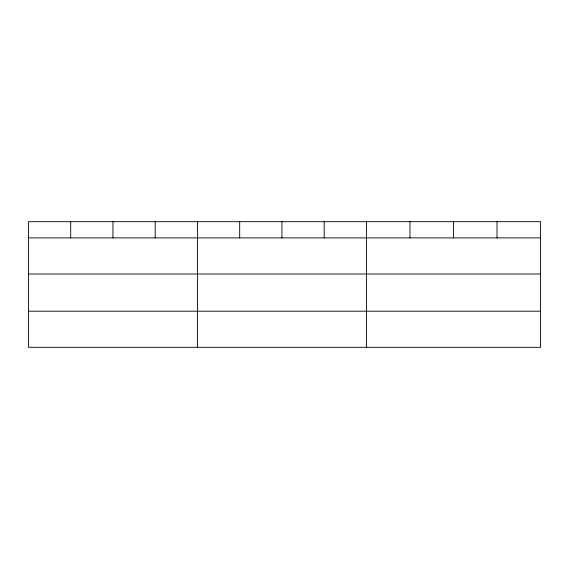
<?xml version="1.0" encoding="UTF-8"?>
<svg xmlns="http://www.w3.org/2000/svg" width="569" height="569" viewBox="0 0 569 569"><rect width="100%" height="100%" fill="white"/><g stroke="black" fill="none" stroke-linecap="round" stroke-linejoin="round"><path stroke-width="0.85" d="M540.55 274.002L540.55 221.682L28.45 221.682L28.45 347.318L540.55 347.318L540.55 274.002L28.45 274.002M28.45 237.892L540.55 237.892M28.45 311.207L540.55 311.207M497.022 221.682L497.022 237.892M453.493 221.682L453.493 237.892M409.964 221.682L409.964 237.892M366.436 221.682L366.436 347.318M324.188 221.682L324.188 237.892M281.94 221.682L281.94 237.892M239.691 221.682L239.691 237.892M197.443 221.682L197.443 347.318M155.195 221.682L155.195 237.892M112.947 221.682L112.947 237.892M70.698 221.682L70.698 237.892"/></g></svg>
